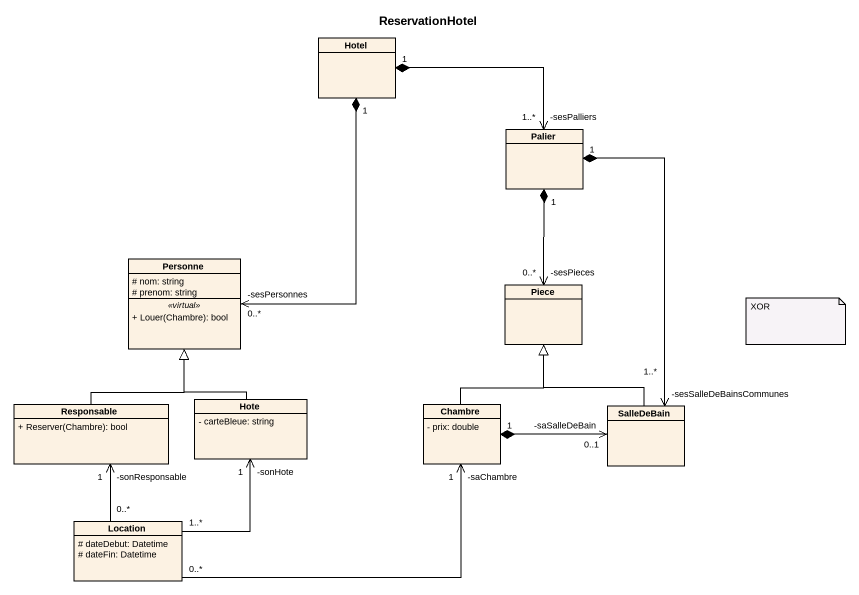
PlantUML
@startuml
title ReservationHotel
hide circle
hide empty members
skinparam classAttributeIconSize 0
class Hotel
class Palier
class Personne {
  # nom: string
  # prenom: string
  .. <<virtual>> ..
  + Louer(Chambre): bool
}
class Piece
class Hote {
  - carteBleue: string
}
class Responsable {
  + Reserver(Chambre): bool
}
class Chambre {
  - prix: double
}
class SalleDeBain
class Location {
  # dateDebut: Datetime
  # dateFin: Datetime
}
Palier "-sesPalliers\n1..*" <-left-* "1" Hotel
Personne "-sesPersonnes\n0..*" <-up-* "1" Hotel
Piece "-sesPieces\n0..*" <-up-* "1" Palier
Hote -up-|> Personne
Responsable -up-|> Personne
Responsable "-sonResponsable\n1" <-- "0..*" Location
Chambre -up-|> Piece
Chambre "-saChambre\n1" <-left- "0..*" Location
SalleDeBain "-sesSalleDeBainsCommunes\n1..*" <-up-* "1" Palier
SalleDeBain -up-|> Piece
SalleDeBain "-saSalleDeBain\n0..1" <-left-* "1" Chambre
Location "1..*" -up-> "-sonHote\n1" Hote
note as N1
  XOR
end note
@enduml
